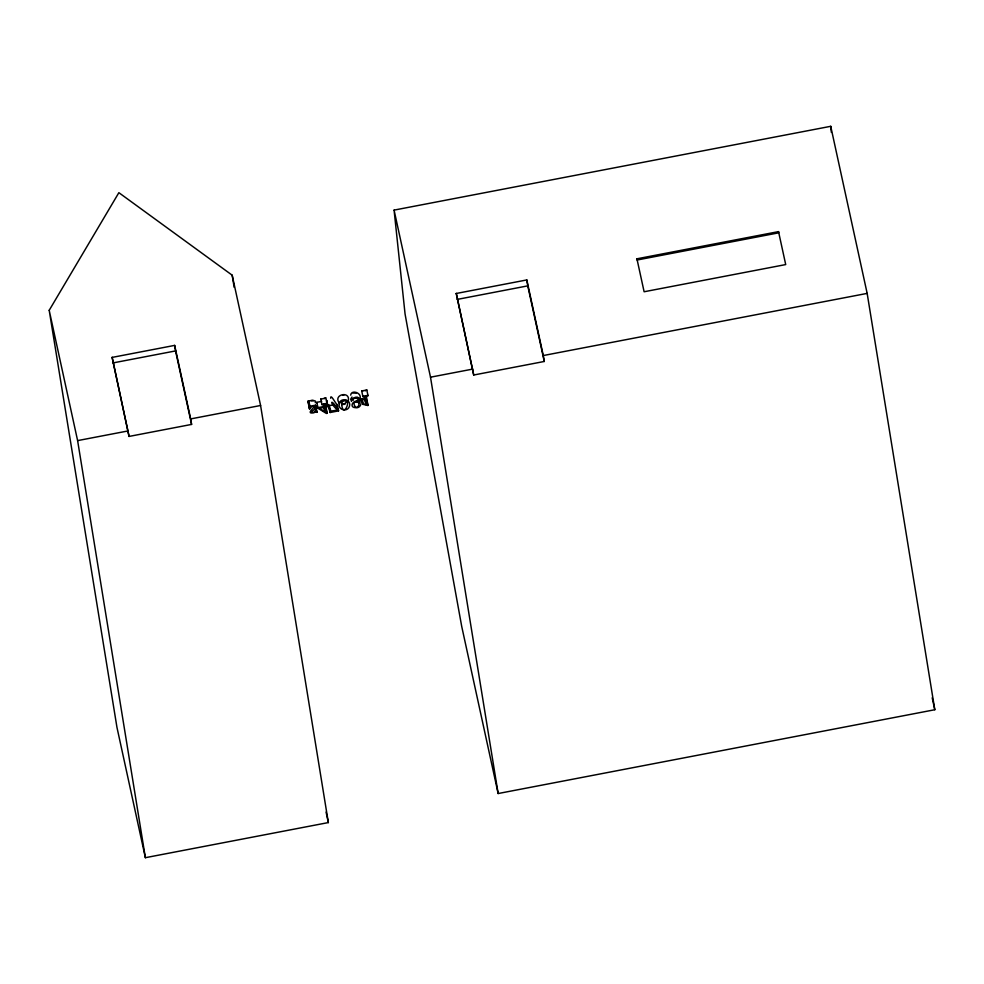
<?xml version="1.0" encoding="UTF-8"?>
<svg xmlns="http://www.w3.org/2000/svg" width="984" height="984" viewBox="0 0 984 984"><rect width="100%" height="100%" fill="white"/><g stroke="black" fill="none" stroke-linecap="round" stroke-linejoin="round"><path stroke-width="1.48" d="M315.36 404.633L316.909 412.37L316.024 412.001C305.692 415.408 311.608 409.295 314.831 406.478L311.965 406.453L309.431 408.889L308.004 401.177L310.12 400.82A5.523 3.776 -12.3 0 1 312.691 400.205L315.384 401.091L315.298 402.739M315.298 407.413L315.384 411.595A2.091 1.427 -12.3 0 1 314.216 412.394C305.926 412.837 323.035 406.294 313.847 405.531A5.523 3.776 -12.3 0 0 311.276 406.146L309.173 406.503L309.431 408.889M348.25 401.029C350.821 390.611 333.072 394.154 339.049 402.727M346.343 400.5C346.971 403.6 342.457 405.482 341.017 402.591M359.726 399.442C363.01 393.046 351.337 389.049 350.698 395.125M49.2 310.317L118.867 192.679L232.175 275.188L260.588 405.494L328.349 822.575L145.374 857.691L116.961 727.385L49.2 310.317L77.613 440.611L145.374 857.691M364.769 399.16L365.974 404.486L364.732 397.327L362.862 396.294L367.967 395.31L366.38 396.183L367.93 405.482L363.022 404.363L361.866 399.037L364.806 399.16L364.4 396.552M363.022 404.363L362.198 398.569M309.468 404.793L308.73 406.404L309.702 407.585M357.377 400.82L355.716 401.743M352.014 397.019L350.673 399.197L351.534 401.46M352.948 393.01L356.159 393.145M344.978 404.289L341.743 404.522M325.298 403.465L325.876 406.134L327.893 405.74L328.029 406.552L326.012 406.958L327.045 413.329L326.381 413.452L318.078 408.323L316.799 402.321L321.67 401.386M394.08 210.109L830.73 126.309L867.162 293.392L934.8 709.735L498.15 793.534L461.717 626.451L405.064 313.982L394.08 210.109L430.512 377.192L498.15 793.534M112.139 357.401L174.66 345.396L190.687 418.913L191.585 424.424L129.064 436.429L112.139 357.401L129.064 436.429M456.268 293.478L526.809 279.936L543.291 355.544L544.263 361.472L473.722 375.015L456.268 293.478L473.722 375.015M636.931 258.804L778.529 231.621L785.712 264.573L644.114 291.756L636.931 258.804L637.128 260.01L778.725 232.827L778.529 231.621M113.037 362.911L175.558 350.919L174.66 345.396M457.24 299.407L527.768 285.864L526.809 279.936M77.613 440.611L128.166 430.918M190.687 418.913L260.588 405.494M430.512 377.192L472.763 369.086M543.291 355.544L867.162 293.392M320.932 399.258L325.741 397.868L326.996 403.76L325.446 404.018L325.876 406.134M362.629 391.374L361.706 390.968L366.811 389.984L368.065 395.912M320.722 398.827L321.952 404.608L323.453 404.805L324.056 406.478L317.967 407.647L318.078 408.323M329.136 405.051L330.858 411.091L337.463 410.119C328.963 402.185 330.501 397.511 338.385 409.959L338.545 410.894L330.157 412.505C328.275 405.875 327.438 404.99 333.662 405.297M325.224 408.139L325.888 408.003L327.045 413.329M315.876 410.082L316.528 409.959M330.157 412.505L330.304 410.377M324.868 411.73L324.191 407.339L319.431 408.286L324.868 411.73L323.699 406.404M324.289 398.692L325.741 397.868M365.212 390.857L366.811 389.984M311.534 400.918L313.109 400.906M342.617 394.953L344.006 395.002M363.354 403.895L365.937 404.486M361.866 399.037L364.683 399.873M359.099 401.927C354.068 398.176 347.992 407.659 355.765 407.708C361.571 408.508 362.887 400.353 358.52 397.807C356.503 395.285 348.545 400.488 353.182 400.242C352.592 396.601 359.972 397.905 359.099 401.927L358.225 397.93M338.545 410.894L337.229 404.633C335.556 403.907 330.489 392.997 330.673 398.225M932.192 697.804L934.8 709.735M527.768 285.864L544.263 361.472M366.774 400.156L367.93 405.482M361.706 390.968L362.936 396.749M336.885 407.462L337.463 410.119M328.656 405.15L329.824 410.476M328.029 406.552L326.737 400.414L326.873 401.226M323.478 403.821L324.056 406.478M316.048 408.372L316.909 412.37M308.853 401.017L310.009 406.835M308.89 403.44L310.058 408.766M308.004 401.177L309.173 406.503M326.073 812.095L328.349 822.575M175.558 350.919L191.585 424.424M337.229 404.633L337.377 405.568M326.996 403.76L321.952 404.608M316.799 402.321L316.909 402.997M232.175 275.188L234.155 287.328M830.73 126.309L831.369 132.41M359.234 402.911C357.573 415.113 348.422 397.954 359.234 402.911M339.246 403.772C337.647 410.156 347.758 412.37 349.406 406.355C351.817 399.455 340.329 396.933 339.246 403.772M341.546 402.198C342.371 422.972 354.671 393.686 341.546 402.198"/></g></svg>
